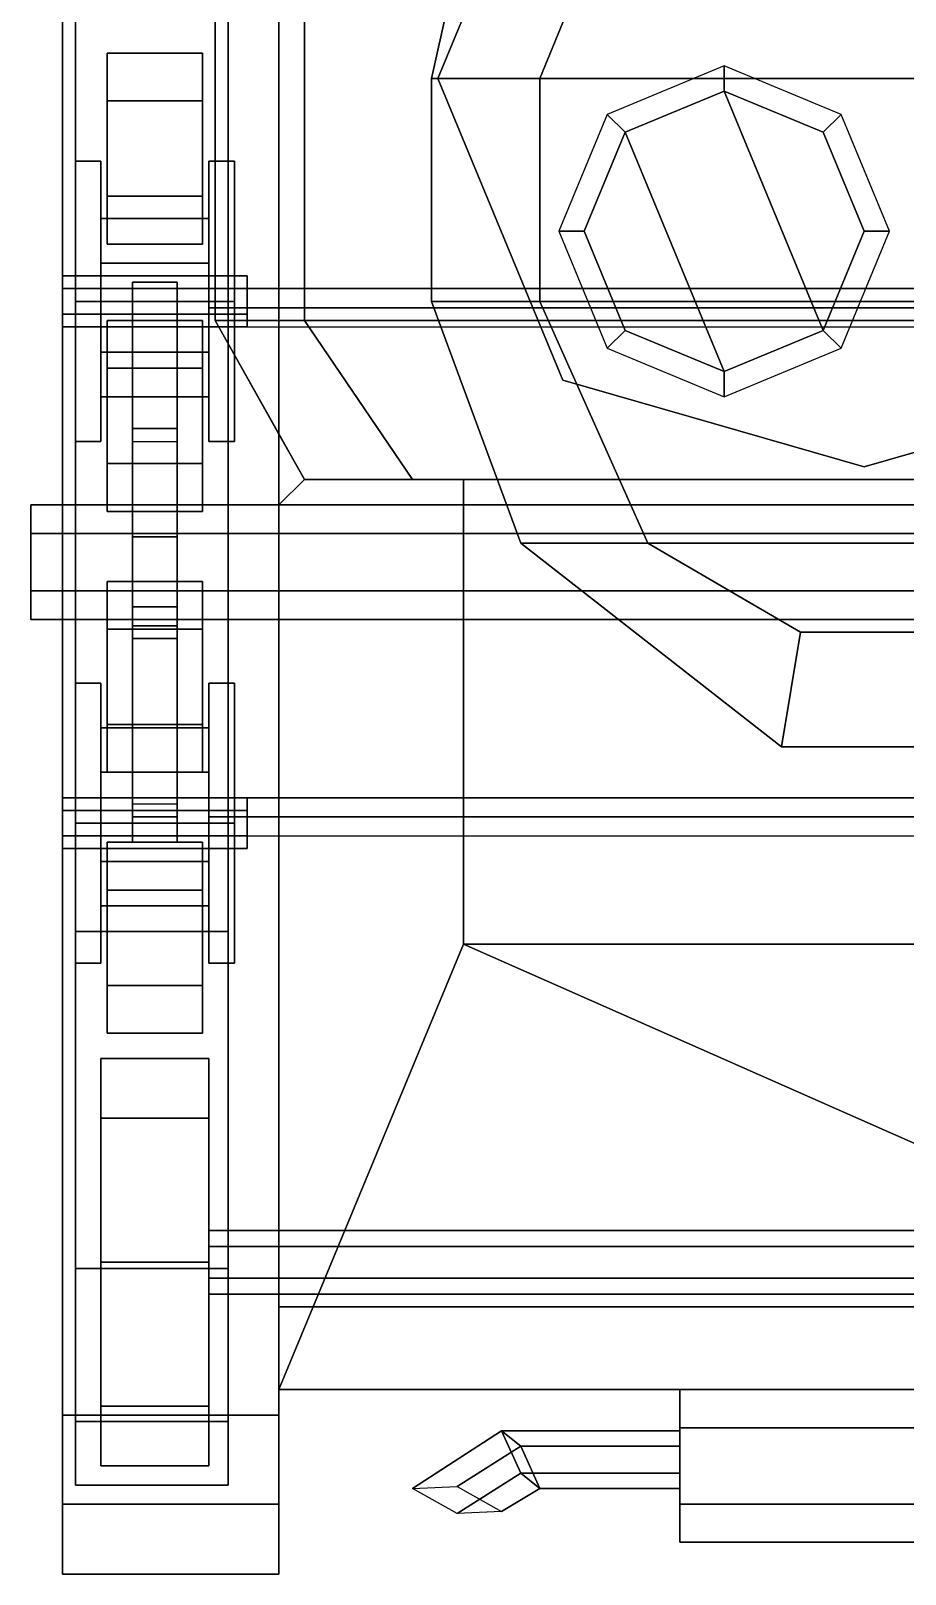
# Model space of a CAD drawing. Header units: millimetres. Extents: x -1.2 to 1.2, y -18 to 2.2.
# Drawn here: x -1.22 to 0.154, y -2.41 to 0.015 of the extents above; entities that cross this region are included whole.
import ezdxf

# ---------------------------------------------------------------- set-up
doc = ezdxf.new("R2010")
doc.units = ezdxf.units.MM
for name, color, linetype in [('balances', 4, 'Continuous'), ('mudguard', 5, 'Continuous'), ('tracks', 8, 'Continuous'), ('turret', 2, 'Continuous'), ('wheels', 2, 'Continuous')]:
    doc.layers.add(name, color=color, linetype=linetype)

msp = doc.modelspace()

# ---------------------------------------------------------------- linework, layer by layer
for points in [[(-0.83, 1.68, 0.38), (-0.83, -1.99, 0.38), (-0.83, -2.12, 0.76), (-0.83, 2.07, 0.76)], [(0.83, 1.68, 0.38), (0.83, -1.99, 0.38), (-0.83, -1.99, 0.38), (-0.83, 1.68, 0.38)], [(-0.83, 0.84, 0.76), (-0.83, -0.73, 0.76), (-0.83, -0.73, 1.14), (-0.83, 0.84, 1.14)], [(-0.83, 0.7671, 1.14), (-0.83, -0.6186, 1.14), (-0.93, -0.44, 1.14), (-0.93, 0.66, 1.14)], [(-0.93, -0.44, 1.14), (-0.79, -0.44, 1.49), (-0.79, 0.59, 1.49), (-0.93, 0.66, 1.14)], [(-0.79, 0.59, 1.49), (-0.79, -0.44, 1.49), (0.78, -0.44, 1.49), (0.78, 0.59, 1.49)], [(-0.79, -0.69, 1.14), (-0.62, -0.69, 1.49), (-0.79, -0.44, 1.49), (-0.93, -0.44, 1.14)], [(-0.79, -0.44, 1.49), (-0.62, -0.69, 1.49), (0.61, -0.69, 1.49), (0.78, -0.44, 1.49)], [(-0.83, -0.73, 1.14), (-0.83, -0.73, 1.14), (-0.79, -0.69, 1.14), (-0.83, -0.6186, 1.14)], [(-0.79, -0.69, 1.14), (-0.83, -0.73, 1.14), (-0.54, -0.73, 1.14), (-0.54, -0.69, 1.14)], [(-0.54, -0.69, 1.14), (-0.54, -0.69, 1.34), (-0.62, -0.69, 1.49), (-0.79, -0.69, 1.14)], [(0.4, -0.69, 1.34), (0.61, -0.69, 1.49), (-0.62, -0.69, 1.49), (-0.54, -0.69, 1.34)], [(-0.54, -0.73, 1.14), (-0.54, -1.42, 1.0159), (-0.54, -1.42, 1.22), (-0.54, -0.69, 1.34)], [(-0.54, -0.69, 1.34), (-0.54, -1.42, 1.22), (0.4, -1.42, 1.22), (0.4, -0.69, 1.34)], [(-0.83, -0.73, 0.76), (-0.83, -2.12, 0.76), (-0.83, -2.12, 0.89), (-0.83, -0.73, 1.14)], [(-0.83, -0.73, 1.14), (-0.83, -2.12, 0.89), (-0.54, -1.42, 1.0159), (-0.54, -0.73, 1.14)], [(-0.83, -2.12, 0.89), (0.23, -2.12, 0.89), (0.23, -1.76, 0.9547), (-0.54, -1.42, 1.0159)], [(-0.54, -1.42, 1.0159), (0.23, -1.76, 0.9547), (0.83, -1.76, 0.9547), (0.4, -1.42, 1.0159)], [(-0.54, -1.42, 1.22), (-0.54, -1.42, 1.0159), (0.4, -1.42, 1.0159), (0.4, -1.42, 1.22)], [(-0.83, -2.12, 0.76), (-0.83, -1.99, 0.38), (0.83, -1.99, 0.38), (0.83, -2.12, 0.76)], [(-0.83, -2.12, 0.89), (-0.83, -2.12, 0.76), (0.83, -2.12, 0.76), (0.83, -2.12, 0.89)], [(0.6, -2.18, 0.9939), (0.6, -2.12, 0.89), (-0.2, -2.12, 0.89), (-0.2, -2.18, 0.9939)], [(0.6, -2.12, 0.89), (0.6, -2.18, 0.7861), (-0.2, -2.18, 0.7861), (-0.2, -2.12, 0.89)], [(-0.2, -2.3, 0.9939), (-0.2, -2.18, 0.9939), (-0.2, -2.12, 0.89), (-0.2, -2.36, 0.89)], [(-0.2, -2.36, 0.89), (-0.2, -2.12, 0.89), (-0.2, -2.18, 0.7861), (-0.2, -2.3, 0.7861)], [(0.6, -2.3, 0.9939), (0.6, -2.18, 0.9939), (-0.2, -2.18, 0.9939), (-0.2, -2.3, 0.9939)], [(0.6, -2.18, 0.7861), (0.6, -2.3, 0.7861), (-0.2, -2.3, 0.7861), (-0.2, -2.18, 0.7861)], [(-0.45, -2.2089, 0.9353), (-0.48, -2.1847, 0.8689), (-0.62, -2.2753, 0.9111), (-0.55, -2.2723, 0.9649)], [(-0.48, -2.1847, 0.8689), (-0.45, -2.2511, 0.8447), (-0.55, -2.3146, 0.8743), (-0.62, -2.2753, 0.9111)], [(-0.2, -2.2089, 0.9353), (-0.2, -2.1847, 0.8689), (-0.48, -2.1847, 0.8689), (-0.45, -2.2089, 0.9353)], [(-0.2, -2.1847, 0.8689), (-0.2, -2.2511, 0.8447), (-0.45, -2.2511, 0.8447), (-0.48, -2.1847, 0.8689)], [(-0.42, -2.2753, 0.9111), (-0.45, -2.2089, 0.9353), (-0.55, -2.2723, 0.9649), (-0.48, -2.3116, 0.928)], [(-0.2, -2.2753, 0.9111), (-0.2, -2.2089, 0.9353), (-0.45, -2.2089, 0.9353), (-0.42, -2.2753, 0.9111)], [(-0.45, -2.2511, 0.8447), (-0.42, -2.2753, 0.9111), (-0.48, -2.3116, 0.928), (-0.55, -2.3146, 0.8743)], [(-0.2, -2.2511, 0.8447), (-0.2, -2.2753, 0.9111), (-0.42, -2.2753, 0.9111), (-0.45, -2.2511, 0.8447)], [(-0.55, -2.2723, 0.9649), (-0.48, -2.3116, 0.928), (-0.55, -2.3146, 0.8743), (-0.62, -2.2753, 0.9111)], [(0.6, -2.36, 0.89), (0.6, -2.3, 0.9939), (-0.2, -2.3, 0.9939), (-0.2, -2.36, 0.89)], [(0.6, -2.3, 0.7861), (0.6, -2.36, 0.89), (-0.2, -2.36, 0.89), (-0.2, -2.3, 0.7861)]]:
    msp.add_3dface(points)
at = {"layer": 'balances'}
for points in [[(-1.15, -0.19, 0.2), (-1.15, -0.41, 0.25), (-1.11, -0.41, 0.25), (-1.11, -0.19, 0.2)], [(-1.15, -0.41, 0.1), (-1.15, -0.41, 0.25), (-1.15, -0.19, 0.2), (-1.15, -0.19, 0.16)], [(-1.15, -0.19, 0.16), (-1.15, -0.19, 0.2), (-1.11, -0.19, 0.2), (-1.11, -0.19, 0.16)], [(-1.11, -0.19, 0.16), (-1.11, -0.41, 0.1), (-1.15, -0.41, 0.1), (-1.15, -0.19, 0.16)], [(-1.11, -0.19, 0.2), (-1.11, -0.41, 0.25), (-1.11, -0.41, 0.1), (-1.11, -0.19, 0.16)], [(-0.94, -0.19, 0.2), (-0.94, -0.41, 0.25), (-0.9, -0.41, 0.25), (-0.9, -0.19, 0.2)], [(-0.94, -0.41, 0.1), (-0.94, -0.41, 0.25), (-0.94, -0.19, 0.2), (-0.94, -0.19, 0.16)], [(-0.94, -0.19, 0.16), (-0.94, -0.19, 0.2), (-0.9, -0.19, 0.2), (-0.9, -0.19, 0.16)], [(-0.9, -0.19, 0.16), (-0.9, -0.41, 0.1), (-0.94, -0.41, 0.1), (-0.94, -0.19, 0.16)], [(-0.9, -0.19, 0.2), (-0.9, -0.41, 0.25), (-0.9, -0.41, 0.1), (-0.9, -0.19, 0.16)], [(-1.17, -0.39, 0.1954), (-1.17, -0.37, 0.23), (-0.88, -0.37, 0.23), (-0.88, -0.39, 0.1954)], [(-1.17, -0.45, 0.23), (-1.17, -0.37, 0.23), (-1.17, -0.39, 0.1954), (-1.17, -0.43, 0.1954)], [(-1.17, -0.37, 0.23), (-1.17, -0.39, 0.2646), (-0.88, -0.39, 0.2646), (-0.88, -0.37, 0.23)], [(-1.17, -0.43, 0.2646), (-1.17, -0.39, 0.2646), (-1.17, -0.37, 0.23), (-1.17, -0.45, 0.23)], [(-1.06, -0.63, 0.39), (-1.06, -0.38, 0.23), (-1.06, -0.89, 0.23), (-1.06, -0.89, 0.39)], [(-0.99, -0.63, 0.39), (-0.99, -0.38, 0.23), (-1.06, -0.38, 0.23), (-1.06, -0.63, 0.39)], [(-1.06, -0.89, 0.23), (-1.06, -0.38, 0.23), (-0.99, -0.38, 0.23), (-0.99, -0.89, 0.23)], [(-0.99, -0.89, 0.23), (-0.99, -0.38, 0.23), (-0.99, -0.63, 0.39), (-0.99, -0.89, 0.39)], [(-0.88, -0.43, 0.1954), (-0.88, -0.39, 0.1954), (-0.88, -0.37, 0.23), (-0.88, -0.45, 0.23)], [(-0.88, -0.45, 0.23), (-0.88, -0.37, 0.23), (-0.88, -0.39, 0.2646), (-0.88, -0.43, 0.2646)], [(-1.17, -0.43, 0.1954), (-1.17, -0.39, 0.1954), (-0.88, -0.39, 0.1954), (-0.88, -0.43, 0.1954)], [(-1.17, -0.39, 0.2646), (-1.17, -0.43, 0.2646), (-0.88, -0.43, 0.2646), (-0.88, -0.39, 0.2646)], [(-1.11, -0.63, 0.19), (-1.11, -0.41, 0.25), (-1.15, -0.41, 0.25), (-1.15, -0.63, 0.19)], [(-1.15, -0.41, 0.25), (-1.15, -0.41, 0.1), (-1.15, -0.63, 0.15), (-1.15, -0.63, 0.19)], [(-1.15, -0.63, 0.15), (-1.15, -0.41, 0.1), (-1.11, -0.41, 0.1), (-1.11, -0.63, 0.15)], [(-1.11, -0.63, 0.15), (-1.11, -0.41, 0.1), (-1.11, -0.41, 0.25), (-1.11, -0.63, 0.19)], [(-0.9, -0.63, 0.19), (-0.9, -0.41, 0.25), (-0.94, -0.41, 0.25), (-0.94, -0.63, 0.19)], [(-0.94, -0.41, 0.25), (-0.94, -0.41, 0.1), (-0.94, -0.63, 0.15), (-0.94, -0.63, 0.19)], [(-0.94, -0.63, 0.15), (-0.94, -0.41, 0.1), (-0.9, -0.41, 0.1), (-0.9, -0.63, 0.15)], [(-0.9, -0.63, 0.15), (-0.9, -0.41, 0.1), (-0.9, -0.41, 0.25), (-0.9, -0.63, 0.19)], [(-1.17, -0.45, 0.23), (-1.17, -0.43, 0.1954), (-0.88, -0.43, 0.1954), (-0.88, -0.45, 0.23)], [(-1.17, -0.43, 0.2646), (-1.17, -0.45, 0.23), (-0.88, -0.45, 0.23), (-0.88, -0.43, 0.2646)], [(-1.15, -0.63, 0.19), (-1.15, -0.63, 0.15), (-1.11, -0.63, 0.15), (-1.11, -0.63, 0.19)], [(-1.06, -0.78, 0.59), (-1.06, -0.61, 0.39), (-1.06, -1.22, 0.39), (-1.06, -0.94, 0.58)], [(-0.99, -0.78, 0.59), (-0.99, -0.61, 0.39), (-1.06, -0.61, 0.39), (-1.06, -0.78, 0.59)], [(-1.06, -0.92, 0.39), (-1.06, -0.61, 0.39), (-0.99, -0.61, 0.39), (-0.99, -0.92, 0.39)], [(-0.99, -1.22, 0.39), (-0.99, -0.61, 0.39), (-0.99, -0.78, 0.59), (-0.99, -0.94, 0.58)], [(-0.94, -0.63, 0.19), (-0.94, -0.63, 0.15), (-0.9, -0.63, 0.15), (-0.9, -0.63, 0.19)], [(-1.22, -0.865, 0.3921), (-1.22, -0.91, 0.47), (-1.22, -0.73, 0.47), (-1.22, -0.775, 0.3921)], [(-1.22, -0.775, 0.3921), (-1.22, -0.73, 0.47), (1.22, -0.73, 0.47), (1.22, -0.775, 0.3921)], [(-1.22, -0.73, 0.47), (-1.22, -0.775, 0.5479), (1.22, -0.775, 0.5479), (1.22, -0.73, 0.47)], [(-1.22, -0.91, 0.47), (-1.22, -0.865, 0.5479), (-1.22, -0.775, 0.5479), (-1.22, -0.73, 0.47)], [(-1.22, -0.865, 0.3921), (-1.22, -0.775, 0.3921), (1.22, -0.775, 0.3921), (1.22, -0.865, 0.3921)], [(-1.22, -0.775, 0.5479), (-1.22, -0.865, 0.5479), (1.22, -0.865, 0.5479), (1.22, -0.775, 0.5479)], [(-0.99, -0.94, 0.58), (-0.99, -0.78, 0.59), (-1.06, -0.78, 0.59), (-1.06, -0.94, 0.58)], [(-1.22, -0.91, 0.47), (-1.22, -0.865, 0.3921), (1.22, -0.865, 0.3921), (1.22, -0.91, 0.47)], [(-1.22, -0.865, 0.5479), (-1.22, -0.91, 0.47), (1.22, -0.91, 0.47), (1.22, -0.865, 0.5479)], [(-1.06, -0.89, 0.39), (-1.06, -0.89, 0.23), (-0.99, -0.89, 0.23), (-0.99, -0.89, 0.39)], [(-0.99, -0.92, 0.39), (-0.99, -1.2, 0.23), (-1.06, -1.2, 0.23), (-1.06, -0.92, 0.39)], [(-1.06, -0.92, 0.39), (-1.06, -1.2, 0.23), (-1.06, -1.26, 0.23), (-1.06, -1.22, 0.39)], [(-0.99, -1.26, 0.23), (-0.99, -1.2, 0.23), (-0.99, -0.92, 0.39), (-0.99, -1.22, 0.39)], [(-1.06, -0.94, 0.58), (-1.06, -1.22, 0.39), (-0.99, -1.22, 0.39), (-0.99, -0.94, 0.58)], [(-1.15, -1.01, 0.2), (-1.15, -1.23, 0.25), (-1.11, -1.23, 0.25), (-1.11, -1.01, 0.2)], [(-1.15, -1.23, 0.1), (-1.15, -1.23, 0.25), (-1.15, -1.01, 0.2), (-1.15, -1.01, 0.16)], [(-1.11, -1.01, 0.16), (-1.11, -1.23, 0.1), (-1.15, -1.23, 0.1), (-1.15, -1.01, 0.16)], [(-1.15, -1.01, 0.16), (-1.15, -1.01, 0.2), (-1.11, -1.01, 0.2), (-1.11, -1.01, 0.16)], [(-1.11, -1.01, 0.2), (-1.11, -1.23, 0.25), (-1.11, -1.23, 0.1), (-1.11, -1.01, 0.16)], [(-0.94, -1.23, 0.1), (-0.94, -1.23, 0.25), (-0.94, -1.01, 0.2), (-0.94, -1.01, 0.16)], [(-0.94, -1.01, 0.2), (-0.94, -1.23, 0.25), (-0.9, -1.23, 0.25), (-0.9, -1.01, 0.2)], [(-0.94, -1.01, 0.16), (-0.94, -1.01, 0.2), (-0.9, -1.01, 0.2), (-0.9, -1.01, 0.16)], [(-0.9, -1.01, 0.16), (-0.9, -1.23, 0.1), (-0.94, -1.23, 0.1), (-0.94, -1.01, 0.16)], [(-0.9, -1.01, 0.2), (-0.9, -1.23, 0.25), (-0.9, -1.23, 0.1), (-0.9, -1.01, 0.16)], [(-1.17, -1.27, 0.23), (-1.17, -1.19, 0.23), (-1.17, -1.21, 0.1954), (-1.17, -1.25, 0.1954)], [(-1.17, -1.21, 0.1954), (-1.17, -1.19, 0.23), (-0.88, -1.19, 0.23), (-0.88, -1.21, 0.1954)], [(-1.17, -1.25, 0.2646), (-1.17, -1.21, 0.2646), (-1.17, -1.19, 0.23), (-1.17, -1.27, 0.23)], [(-1.17, -1.19, 0.23), (-1.17, -1.21, 0.2646), (-0.88, -1.21, 0.2646), (-0.88, -1.19, 0.23)], [(-1.17, -1.25, 0.1954), (-1.17, -1.21, 0.1954), (-0.88, -1.21, 0.1954), (-0.88, -1.25, 0.1954)], [(-1.17, -1.21, 0.2646), (-1.17, -1.25, 0.2646), (-0.88, -1.25, 0.2646), (-0.88, -1.21, 0.2646)], [(-0.88, -1.25, 0.1954), (-0.88, -1.21, 0.1954), (-0.88, -1.19, 0.23), (-0.88, -1.27, 0.23)], [(-0.88, -1.27, 0.23), (-0.88, -1.19, 0.23), (-0.88, -1.21, 0.2646), (-0.88, -1.25, 0.2646)], [(-1.11, -1.45, 0.19), (-1.11, -1.23, 0.25), (-1.15, -1.23, 0.25), (-1.15, -1.45, 0.19)], [(-1.15, -1.23, 0.25), (-1.15, -1.23, 0.1), (-1.15, -1.45, 0.15), (-1.15, -1.45, 0.19)], [(-1.15, -1.45, 0.15), (-1.15, -1.23, 0.1), (-1.11, -1.23, 0.1), (-1.11, -1.45, 0.15)], [(-1.11, -1.45, 0.15), (-1.11, -1.23, 0.1), (-1.11, -1.23, 0.25), (-1.11, -1.45, 0.19)], [(-1.06, -1.22, 0.39), (-1.06, -1.26, 0.23), (-0.99, -1.26, 0.23), (-0.99, -1.22, 0.39)], [(-0.94, -1.23, 0.25), (-0.94, -1.23, 0.1), (-0.94, -1.45, 0.15), (-0.94, -1.45, 0.19)], [(-0.9, -1.45, 0.19), (-0.9, -1.23, 0.25), (-0.94, -1.23, 0.25), (-0.94, -1.45, 0.19)], [(-0.94, -1.45, 0.15), (-0.94, -1.23, 0.1), (-0.9, -1.23, 0.1), (-0.9, -1.45, 0.15)], [(-0.9, -1.45, 0.15), (-0.9, -1.23, 0.1), (-0.9, -1.23, 0.25), (-0.9, -1.45, 0.19)], [(-1.17, -1.27, 0.23), (-1.17, -1.25, 0.1954), (-0.88, -1.25, 0.1954), (-0.88, -1.27, 0.23)], [(-1.17, -1.25, 0.2646), (-1.17, -1.27, 0.23), (-0.88, -1.27, 0.23), (-0.88, -1.25, 0.2646)], [(-1.15, -1.45, 0.19), (-1.15, -1.45, 0.15), (-1.11, -1.45, 0.15), (-1.11, -1.45, 0.19)], [(-0.94, -1.45, 0.19), (-0.94, -1.45, 0.15), (-0.9, -1.45, 0.15), (-0.9, -1.45, 0.19)]]:
    msp.add_3dface(points, dxfattribs=at)
at = {"layer": 'mudguard'}
for points in [[(-1.17, 1.87, 1.21), (-1.17, -2.16, 0.9), (-0.83, -2.16, 0.9), (-0.83, 1.87, 1.21)], [(-0.83, 1.87, 1.21), (-0.83, -2.16, 0.9), (-1.17, -2.16, 0.9), (-1.17, 1.87, 1.21)], [(-0.83, -1.993, 0.9128), (-0.83, -2.12, 0.89), (-0.83, -2.3, 0.87), (-0.83, -2.16, 0.9)], [(-0.83, -2.16, 0.9), (-0.83, -2.3, 0.87), (-0.83, -2.12, 0.89), (-0.83, -1.993, 0.9128)], [(-0.83, -2.12, 0.89), (-0.83, -2.12, 0.76), (-0.83, -2.41, 0.78), (-0.83, -2.3, 0.87)], [(-0.83, -2.3, 0.87), (-0.83, -2.41, 0.78), (-0.83, -2.12, 0.76), (-0.83, -2.12, 0.89)], [(-1.17, -2.16, 0.9), (-1.17, -2.3, 0.87), (-0.83, -2.3, 0.87), (-0.83, -2.16, 0.9)], [(-0.83, -2.16, 0.9), (-0.83, -2.3, 0.87), (-1.17, -2.3, 0.87), (-1.17, -2.16, 0.9)], [(-1.17, -2.3, 0.87), (-1.17, -2.41, 0.78), (-0.83, -2.41, 0.78), (-0.83, -2.3, 0.87)], [(-0.83, -2.3, 0.87), (-0.83, -2.41, 0.78), (-1.17, -2.41, 0.78), (-1.17, -2.3, 0.87)]]:
    msp.add_3dface(points, dxfattribs=at)
at = {"layer": 'tracks'}
for points in [[(-0.91, 1.5, -0.03), (-0.91, -1.4, -0.03), (-1.15, -1.4, -0.03), (-1.15, 1.5, -0.03)], [(-1.15, 1.5, -0.03), (-1.15, -1.4, -0.03), (-0.91, -1.4, -0.03), (-0.91, 1.5, -0.03)], [(-0.91, -0.41, 0.91), (-0.91, 0.3, 0.96), (-1.15, 0.3, 0.96), (-1.15, -0.41, 0.91)], [(-1.15, -0.41, 0.91), (-1.15, 0.3, 0.96), (-0.91, 0.3, 0.96), (-0.91, -0.41, 0.91)], [(-1.15, -1.23, 0.85), (-1.15, -0.41, 0.91), (-0.91, -0.41, 0.91), (-0.91, -1.23, 0.85)], [(-0.91, -1.23, 0.85), (-0.91, -0.41, 0.91), (-1.15, -0.41, 0.91), (-1.15, -1.23, 0.85)], [(-0.91, -1.93, 0.81), (-0.91, -1.23, 0.85), (-1.15, -1.23, 0.85), (-1.15, -1.93, 0.81)], [(-1.15, -1.93, 0.81), (-1.15, -1.23, 0.85), (-0.91, -1.23, 0.85), (-0.91, -1.93, 0.81)], [(-0.91, -1.4, -0.03), (-0.91, -2.17, 0.21), (-1.15, -2.17, 0.21), (-1.15, -1.4, -0.03)], [(-1.15, -1.4, -0.03), (-1.15, -2.17, 0.21), (-0.91, -2.17, 0.21), (-0.91, -1.4, -0.03)], [(-0.91, -2.16, 0.73), (-0.91, -1.93, 0.81), (-1.15, -1.93, 0.81), (-1.15, -2.16, 0.73)], [(-1.15, -2.16, 0.73), (-1.15, -1.93, 0.81), (-0.91, -1.93, 0.81), (-0.91, -2.16, 0.73)], [(-1.15, -2.27, 0.47), (-1.15, -2.16, 0.73), (-0.91, -2.16, 0.73), (-0.91, -2.27, 0.47)], [(-0.91, -2.27, 0.47), (-0.91, -2.16, 0.73), (-1.15, -2.16, 0.73), (-1.15, -2.27, 0.47)], [(-0.91, -2.17, 0.21), (-0.91, -2.27, 0.47), (-1.15, -2.27, 0.47), (-1.15, -2.17, 0.21)], [(-1.15, -2.17, 0.21), (-1.15, -2.27, 0.47), (-0.91, -2.27, 0.47), (-0.91, -2.17, 0.21)]]:
    msp.add_3dface(points, dxfattribs=at)
at = {"layer": 'turret'}
for points in [[(-0.3838, 0.4138, 1.49), (-0.58, -0.06, 1.49), (-0.58, -0.06, 1.57), (-0.3838, 0.4138, 1.57)], [(-0.59, -0.06, 1.57), (-0.53, 0.21, 1.57), (0.72, 0.21, 1.57), (0.77, -0.06, 1.57)], [(-0.42, -0.06, 2.11), (-0.33, 0.16, 2.12), (-0.53, 0.21, 1.57), (-0.59, -0.06, 1.57)], [(0.52, 0.16, 2.12), (-0.33, 0.16, 2.12), (-0.42, -0.06, 2.11), (0.61, -0.06, 2.11)], [(-0.13, -0.04, 2.1), (-0.3138, -0.1162, 2.1), (-0.2856, -0.1444, 2.15), (-0.13, -0.08, 2.15)], [(0.0538, -0.1162, 2.1), (-0.13, -0.04, 2.1), (-0.13, -0.08, 2.15), (0.0256, -0.1444, 2.15)], [(-0.59, -0.41, 1.57), (-0.59, -0.06, 1.57), (0.77, -0.06, 1.57), (0.77, -0.41, 1.57)], [(-0.42, -0.41, 2.09), (-0.42, -0.06, 2.11), (-0.59, -0.06, 1.57), (-0.59, -0.41, 1.57)], [(-0.58, -0.06, 1.49), (-0.3838, -0.5338, 1.49), (-0.3838, -0.5338, 1.57), (-0.58, -0.06, 1.57)], [(0.61, -0.06, 2.11), (-0.42, -0.06, 2.11), (-0.42, -0.41, 2.09), (0.61, -0.41, 2.09)], [(-0.2856, -0.1444, 2.15), (-0.13, -0.52, 2.15), (0.0256, -0.4556, 2.15), (-0.13, -0.08, 2.15)], [(-0.13, -0.08, 2.15), (0.0256, -0.4556, 2.15), (0.09, -0.3, 2.15), (0.0256, -0.1444, 2.15)], [(-0.3138, -0.1162, 2.1), (-0.39, -0.3, 2.1), (-0.35, -0.3, 2.15), (-0.2856, -0.1444, 2.15)], [(0.13, -0.3, 2.1), (0.0538, -0.1162, 2.1), (0.0256, -0.1444, 2.15), (0.09, -0.3, 2.15)], [(-0.35, -0.3, 2.15), (-0.2856, -0.4556, 2.15), (-0.13, -0.52, 2.15), (-0.2856, -0.1444, 2.15)], [(-0.39, -0.3, 2.1), (-0.3138, -0.4838, 2.08), (-0.2856, -0.4556, 2.15), (-0.35, -0.3, 2.15)], [(0.0538, -0.4838, 2.08), (0.13, -0.3, 2.1), (0.09, -0.3, 2.15), (0.0256, -0.4556, 2.15)], [(-0.45, -0.79, 1.57), (-0.59, -0.41, 1.57), (0.77, -0.41, 1.57), (0.66, -0.79, 1.57)], [(-0.25, -0.79, 2.08), (-0.42, -0.41, 2.09), (-0.59, -0.41, 1.57), (-0.45, -0.79, 1.57)], [(0.61, -0.41, 2.09), (-0.42, -0.41, 2.09), (-0.25, -0.79, 2.08), (0.44, -0.79, 2.08)], [(-0.3138, -0.4838, 2.08), (-0.13, -0.56, 2.08), (-0.13, -0.52, 2.15), (-0.2856, -0.4556, 2.15)], [(-0.13, -0.56, 2.08), (0.0538, -0.4838, 2.08), (0.0256, -0.4556, 2.15), (-0.13, -0.52, 2.15)], [(-0.3838, -0.5338, 1.49), (0.09, -0.67, 1.49), (0.09, -0.67, 1.57), (-0.3838, -0.5338, 1.57)], [(0.09, -0.67, 1.49), (0.5638, -0.5338, 1.49), (0.5638, -0.5338, 1.57), (0.09, -0.67, 1.57)], [(-0.04, -1.11, 1.57), (-0.45, -0.79, 1.57), (0.66, -0.79, 1.57), (0.23, -1.11, 1.57)], [(-0.01, -0.93, 2.08), (-0.25, -0.79, 2.08), (-0.45, -0.79, 1.57), (-0.04, -1.11, 1.57)], [(0.44, -0.79, 2.08), (-0.25, -0.79, 2.08), (-0.01, -0.93, 2.08), (0.2, -0.93, 2.08)], [(0.2, -0.93, 2.08), (-0.01, -0.93, 2.08), (-0.04, -1.11, 1.57), (0.23, -1.11, 1.57)]]:
    msp.add_3dface(points, dxfattribs=at)
at = {"layer": 'wheels'}
for points in [[(-1.1, -0.245, 0.3099), (-1.1, -0.095, 0.3099), (-1.1, -0.02, 0.18), (-1.1, -0.32, 0.18)], [(-0.95, -0.095, 0.3099), (-0.95, -0.02, 0.18), (-1.1, -0.02, 0.18), (-1.1, -0.095, 0.3099)], [(-1.1, -0.32, 0.18), (-1.1, -0.02, 0.18), (-1.1, -0.095, 0.0501), (-1.1, -0.245, 0.0501)], [(-0.95, -0.02, 0.18), (-0.95, -0.095, 0.0501), (-1.1, -0.095, 0.0501), (-1.1, -0.02, 0.18)], [(-0.95, -0.32, 0.18), (-0.95, -0.02, 0.18), (-0.95, -0.095, 0.3099), (-0.95, -0.245, 0.3099)], [(-0.95, -0.245, 0.0501), (-0.95, -0.095, 0.0501), (-0.95, -0.02, 0.18), (-0.95, -0.32, 0.18)], [(-0.95, -0.095, 0.0501), (-0.95, -0.245, 0.0501), (-1.1, -0.245, 0.0501), (-1.1, -0.095, 0.0501)], [(-0.95, -0.245, 0.3099), (-0.95, -0.095, 0.3099), (-1.1, -0.095, 0.3099), (-1.1, -0.245, 0.3099)], [(-0.95, -0.32, 0.18), (-0.95, -0.245, 0.3099), (-1.1, -0.245, 0.3099), (-1.1, -0.32, 0.18)], [(-0.95, -0.245, 0.0501), (-0.95, -0.32, 0.18), (-1.1, -0.32, 0.18), (-1.1, -0.245, 0.0501)], [(-0.94, -0.28, 0.76), (-0.94, -0.35, 0.6388), (-1.11, -0.35, 0.6388), (-1.11, -0.28, 0.76)], [(-1.11, -0.56, 0.76), (-1.11, -0.28, 0.76), (-1.11, -0.35, 0.6388), (-1.11, -0.49, 0.6388)], [(-1.11, -0.49, 0.8812), (-1.11, -0.35, 0.8812), (-1.11, -0.28, 0.76), (-1.11, -0.56, 0.76)], [(-0.94, -0.35, 0.8812), (-0.94, -0.28, 0.76), (-1.11, -0.28, 0.76), (-1.11, -0.35, 0.8812)], [(-0.94, -0.49, 0.6388), (-0.94, -0.35, 0.6388), (-0.94, -0.28, 0.76), (-0.94, -0.56, 0.76)], [(-0.94, -0.56, 0.76), (-0.94, -0.28, 0.76), (-0.94, -0.35, 0.8812), (-0.94, -0.49, 0.8812)], [(-0.94, -0.35, 0.6388), (-0.94, -0.49, 0.6388), (-1.11, -0.49, 0.6388), (-1.11, -0.35, 0.6388)], [(-0.94, -0.49, 0.8812), (-0.94, -0.35, 0.8812), (-1.11, -0.35, 0.8812), (-1.11, -0.49, 0.8812)], [(-0.95, -0.515, 0.3099), (-0.95, -0.44, 0.18), (-1.1, -0.44, 0.18), (-1.1, -0.515, 0.3099)], [(-1.1, -0.665, 0.3099), (-1.1, -0.515, 0.3099), (-1.1, -0.44, 0.18), (-1.1, -0.74, 0.18)], [(-0.95, -0.44, 0.18), (-0.95, -0.515, 0.0501), (-1.1, -0.515, 0.0501), (-1.1, -0.44, 0.18)], [(-1.1, -0.74, 0.18), (-1.1, -0.44, 0.18), (-1.1, -0.515, 0.0501), (-1.1, -0.665, 0.0501)], [(-0.95, -0.74, 0.18), (-0.95, -0.44, 0.18), (-0.95, -0.515, 0.3099), (-0.95, -0.665, 0.3099)], [(-0.95, -0.665, 0.0501), (-0.95, -0.515, 0.0501), (-0.95, -0.44, 0.18), (-0.95, -0.74, 0.18)], [(-0.94, -0.49, 0.6388), (-0.94, -0.56, 0.76), (-1.11, -0.56, 0.76), (-1.11, -0.49, 0.6388)], [(-0.94, -0.56, 0.76), (-0.94, -0.49, 0.8812), (-1.11, -0.49, 0.8812), (-1.11, -0.56, 0.76)], [(-0.95, -0.515, 0.0501), (-0.95, -0.665, 0.0501), (-1.1, -0.665, 0.0501), (-1.1, -0.515, 0.0501)], [(-0.95, -0.665, 0.3099), (-0.95, -0.515, 0.3099), (-1.1, -0.515, 0.3099), (-1.1, -0.665, 0.3099)], [(-0.95, -0.74, 0.18), (-0.95, -0.665, 0.3099), (-1.1, -0.665, 0.3099), (-1.1, -0.74, 0.18)], [(-0.95, -0.665, 0.0501), (-0.95, -0.74, 0.18), (-1.1, -0.74, 0.18), (-1.1, -0.665, 0.0501)], [(-1.1, -1.075, 0.3099), (-1.1, -0.925, 0.3099), (-1.1, -0.85, 0.18), (-1.1, -1.15, 0.18)], [(-0.95, -0.925, 0.3099), (-0.95, -0.85, 0.18), (-1.1, -0.85, 0.18), (-1.1, -0.925, 0.3099)], [(-1.1, -1.15, 0.18), (-1.1, -0.85, 0.18), (-1.1, -0.925, 0.0501), (-1.1, -1.075, 0.0501)], [(-0.95, -0.85, 0.18), (-0.95, -0.925, 0.0501), (-1.1, -0.925, 0.0501), (-1.1, -0.85, 0.18)], [(-0.95, -1.15, 0.18), (-0.95, -0.85, 0.18), (-0.95, -0.925, 0.3099), (-0.95, -1.075, 0.3099)], [(-0.95, -1.075, 0.0501), (-0.95, -0.925, 0.0501), (-0.95, -0.85, 0.18), (-0.95, -1.15, 0.18)], [(-0.95, -0.925, 0.0501), (-0.95, -1.075, 0.0501), (-1.1, -1.075, 0.0501), (-1.1, -0.925, 0.0501)], [(-0.95, -1.075, 0.3099), (-0.95, -0.925, 0.3099), (-1.1, -0.925, 0.3099), (-1.1, -1.075, 0.3099)], [(-1.11, -1.29, 0.8212), (-1.11, -1.15, 0.8212), (-1.11, -1.08, 0.7), (-1.11, -1.36, 0.7)], [(-0.94, -1.15, 0.8212), (-0.94, -1.08, 0.7), (-1.11, -1.08, 0.7), (-1.11, -1.15, 0.8212)], [(-0.94, -1.08, 0.7), (-0.94, -1.15, 0.5788), (-1.11, -1.15, 0.5788), (-1.11, -1.08, 0.7)], [(-1.11, -1.36, 0.7), (-1.11, -1.08, 0.7), (-1.11, -1.15, 0.5788), (-1.11, -1.29, 0.5788)], [(-0.95, -1.15, 0.18), (-0.95, -1.075, 0.3099), (-1.1, -1.075, 0.3099), (-1.1, -1.15, 0.18)], [(-0.95, -1.075, 0.0501), (-0.95, -1.15, 0.18), (-1.1, -1.15, 0.18), (-1.1, -1.075, 0.0501)], [(-0.94, -1.36, 0.7), (-0.94, -1.08, 0.7), (-0.94, -1.15, 0.8212), (-0.94, -1.29, 0.8212)], [(-0.94, -1.29, 0.5788), (-0.94, -1.15, 0.5788), (-0.94, -1.08, 0.7), (-0.94, -1.36, 0.7)], [(-0.94, -1.15, 0.5788), (-0.94, -1.29, 0.5788), (-1.11, -1.29, 0.5788), (-1.11, -1.15, 0.5788)], [(-0.94, -1.29, 0.8212), (-0.94, -1.15, 0.8212), (-1.11, -1.15, 0.8212), (-1.11, -1.29, 0.8212)], [(-0.95, -1.335, 0.3099), (-0.95, -1.26, 0.18), (-1.1, -1.26, 0.18), (-1.1, -1.335, 0.3099)], [(-1.1, -1.485, 0.3099), (-1.1, -1.335, 0.3099), (-1.1, -1.26, 0.18), (-1.1, -1.56, 0.18)], [(-0.95, -1.26, 0.18), (-0.95, -1.335, 0.0501), (-1.1, -1.335, 0.0501), (-1.1, -1.26, 0.18)], [(-1.1, -1.56, 0.18), (-1.1, -1.26, 0.18), (-1.1, -1.335, 0.0501), (-1.1, -1.485, 0.0501)], [(-0.95, -1.56, 0.18), (-0.95, -1.26, 0.18), (-0.95, -1.335, 0.3099), (-0.95, -1.485, 0.3099)], [(-0.95, -1.485, 0.0501), (-0.95, -1.335, 0.0501), (-0.95, -1.26, 0.18), (-0.95, -1.56, 0.18)], [(-0.94, -1.36, 0.7), (-0.94, -1.29, 0.8212), (-1.11, -1.29, 0.8212), (-1.11, -1.36, 0.7)], [(-0.94, -1.29, 0.5788), (-0.94, -1.36, 0.7), (-1.11, -1.36, 0.7), (-1.11, -1.29, 0.5788)], [(-0.95, -1.335, 0.0501), (-0.95, -1.485, 0.0501), (-1.1, -1.485, 0.0501), (-1.1, -1.335, 0.0501)], [(-0.95, -1.485, 0.3099), (-0.95, -1.335, 0.3099), (-1.1, -1.335, 0.3099), (-1.1, -1.485, 0.3099)], [(-0.95, -1.56, 0.18), (-0.95, -1.485, 0.3099), (-1.1, -1.485, 0.3099), (-1.1, -1.56, 0.18)], [(-0.95, -1.485, 0.0501), (-0.95, -1.56, 0.18), (-1.1, -1.56, 0.18), (-1.1, -1.485, 0.0501)], [(-1.11, -2.24, 0.47), (-1.11, -1.6937, 0.6963), (-1.11, -1.6, 0.47), (-1.11, -2.1463, 0.2437)], [(-0.94, -1.6937, 0.6963), (-0.94, -1.6, 0.47), (-1.11, -1.6, 0.47), (-1.11, -1.6937, 0.6963)], [(-1.11, -2.1463, 0.2437), (-1.11, -1.6, 0.47), (-1.11, -1.6937, 0.2437), (-1.11, -1.92, 0.15)], [(-0.94, -1.6, 0.47), (-0.94, -1.6937, 0.2437), (-1.11, -1.6937, 0.2437), (-1.11, -1.6, 0.47)], [(-0.94, -2.1463, 0.2437), (-0.94, -1.6, 0.47), (-0.94, -1.6937, 0.6963), (-0.94, -2.24, 0.47)], [(-0.94, -1.92, 0.15), (-0.94, -1.6937, 0.2437), (-0.94, -1.6, 0.47), (-0.94, -2.1463, 0.2437)], [(-1.11, -2.1463, 0.6963), (-1.11, -1.92, 0.79), (-1.11, -1.6937, 0.6963), (-1.11, -2.24, 0.47)], [(-0.94, -1.6937, 0.2437), (-0.94, -1.92, 0.15), (-1.11, -1.92, 0.15), (-1.11, -1.6937, 0.2437)], [(-0.94, -1.92, 0.79), (-0.94, -1.6937, 0.6963), (-1.11, -1.6937, 0.6963), (-1.11, -1.92, 0.79)], [(-0.94, -2.24, 0.47), (-0.94, -1.6937, 0.6963), (-0.94, -1.92, 0.79), (-0.94, -2.1463, 0.6963)], [(0.94, -1.87, 0.47), (0.94, -1.895, 0.4267), (-0.94, -1.895, 0.4267), (-0.94, -1.87, 0.47)], [(0.94, -1.895, 0.5133), (0.94, -1.87, 0.47), (-0.94, -1.87, 0.47), (-0.94, -1.895, 0.5133)], [(0.94, -1.895, 0.4267), (0.94, -1.945, 0.4267), (-0.94, -1.945, 0.4267), (-0.94, -1.895, 0.4267)], [(0.94, -1.945, 0.5133), (0.94, -1.895, 0.5133), (-0.94, -1.895, 0.5133), (-0.94, -1.945, 0.5133)], [(-0.94, -1.92, 0.15), (-0.94, -2.1463, 0.2437), (-1.11, -2.1463, 0.2437), (-1.11, -1.92, 0.15)], [(-0.94, -2.1463, 0.6963), (-0.94, -1.92, 0.79), (-1.11, -1.92, 0.79), (-1.11, -2.1463, 0.6963)], [(0.94, -1.945, 0.4267), (0.94, -1.97, 0.47), (-0.94, -1.97, 0.47), (-0.94, -1.945, 0.4267)], [(0.94, -1.97, 0.47), (0.94, -1.945, 0.5133), (-0.94, -1.945, 0.5133), (-0.94, -1.97, 0.47)], [(-0.94, -2.24, 0.47), (-0.94, -2.1463, 0.6963), (-1.11, -2.1463, 0.6963), (-1.11, -2.24, 0.47)], [(-0.94, -2.1463, 0.2437), (-0.94, -2.24, 0.47), (-1.11, -2.24, 0.47), (-1.11, -2.1463, 0.2437)]]:
    msp.add_3dface(points, dxfattribs=at)

# ---------------------------------------------------------------- meshes
mesh = msp.add_polymesh((2, 4), dxfattribs=dict(at, n_close=True))
for k, corner in enumerate([(0.94, -0.45, 0.76), (0.94, -0.42, 0.79), (0.94, -0.39, 0.76), (0.94, -0.42, 0.73), (-0.94, -0.45, 0.76), (-0.94, -0.42, 0.79), (-0.94, -0.39, 0.76), (-0.94, -0.42, 0.73)]):
    mesh.set_mesh_vertex(divmod(k, 4), corner)
mesh = msp.add_polymesh((2, 4), dxfattribs=dict(at, n_close=True))
for k, corner in enumerate([(0.94, -1.25, 0.7), (0.94, -1.22, 0.73), (0.94, -1.19, 0.7), (0.94, -1.22, 0.67), (-0.94, -1.25, 0.7), (-0.94, -1.22, 0.73), (-0.94, -1.19, 0.7), (-0.94, -1.22, 0.67)]):
    mesh.set_mesh_vertex(divmod(k, 4), corner)

doc.saveas('drawing.dxf')
